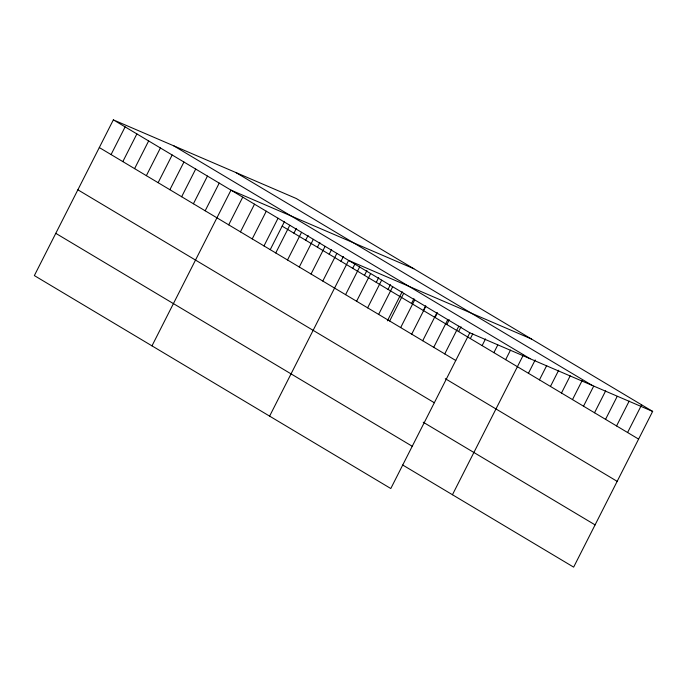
<?xml version="1.0" encoding="UTF-8"?>
<svg xmlns="http://www.w3.org/2000/svg" width="687" height="687" viewBox="0 0 687 687"><rect width="100%" height="100%" fill="white"/><g stroke="black" fill="none" stroke-linecap="round" stroke-linejoin="round"><path stroke-width="1.03" d="M113.355 119.864L34.35 275.59L390.8 488.526L469.805 332.8L113.355 119.864L296.2 198.474L652.65 411.41L573.645 567.136L402.685 465.005M111.071 154.575L125.12 126.889M122.836 161.6L136.876 133.922M134.6 168.633L148.641 140.947M146.357 175.657L160.406 147.971M158.122 182.682L172.171 154.996M169.887 189.715L183.936 162.029M181.651 196.74L195.692 169.054M193.416 203.764L207.457 176.078M205.173 210.789L219.222 183.111M151.982 345.862L230.987 190.136L413.823 268.737M228.702 224.847L242.743 197.16M240.467 231.871L254.508 204.185M252.223 238.904L266.273 211.218M263.988 245.929L278.037 218.243M270.24 249.63L284.573 221.386M275.753 252.953L289.802 225.267M293.916 233.185L296.337 228.41M287.518 259.978L301.559 232.3M305.672 240.21L308.094 235.435M299.283 267.011L313.324 239.325M317.437 247.234L319.859 242.459M311.039 274.036L325.088 246.35M329.202 254.267L331.623 249.493M322.804 281.06L336.853 253.374M340.967 261.292L343.388 256.517M269.613 416.133L348.61 260.407L531.455 339.009M352.732 268.316L355.153 263.542M345.587 294.671L359.627 266.985M364.488 275.341L366.91 270.575M356.605 301.25L370.645 273.572M376.253 282.374L378.674 277.6M367.622 307.836L381.663 280.15M388.018 289.399L390.439 284.624M378.64 314.414L392.681 286.728M387.391 320.838L402.204 291.649M389.658 321.001L403.698 293.315M411.547 303.456L413.969 298.682M400.676 327.579L414.716 299.893M423.304 310.481L425.725 305.706M411.693 334.165L425.734 306.479M422.711 340.743L436.752 313.057M435.069 317.506L437.49 312.731M433.729 347.33L447.769 319.644M446.833 324.53L449.255 319.764M444.747 353.908L458.787 326.222M458.598 331.563L461.02 326.789M470.355 338.588L472.776 333.813M482.119 345.613L485.511 338.931M493.884 352.646L497.757 345.003M505.649 359.67L510.493 350.121M452.45 494.734L523.219 355.239M528.432 373.281L535.207 359.911M539.45 379.859L546.715 365.536M550.459 386.438L558.694 370.216M561.477 393.024L570.201 375.841M572.494 399.602L582.181 380.512M583.512 406.189L593.688 386.137M594.53 412.767L605.676 390.809M605.548 419.353L617.175 396.442M616.565 425.931L629.163 401.114M627.583 432.518L641.632 404.832M469.805 332.8L652.65 411.41M235.856 172.531L592.314 385.467M173.691 145.807L530.149 358.743M282.151 226.152L638.601 439.096M99.306 147.55L455.764 360.486M445.305 378.683L617.166 481.347M77.871 189.801L434.33 402.745M423.218 422.213L595.079 524.885M55.784 233.34L412.243 446.275"/></g></svg>
